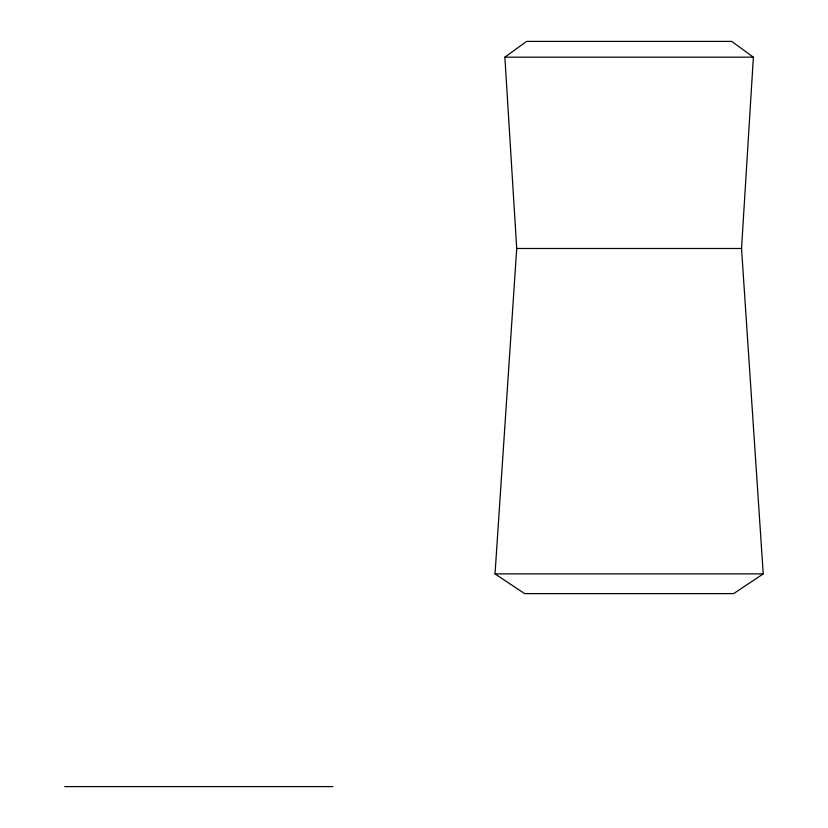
<?xml version="1.0" encoding="UTF-8"?>
<svg xmlns="http://www.w3.org/2000/svg" width="828" height="828" viewBox="0 0 828 828"><rect width="100%" height="100%" fill="white"/><g stroke="black" fill="none" stroke-linecap="round" stroke-linejoin="round"><path stroke-width="1.24" d="M741.536 248.483L753.376 57.173L731.683 41.4L526.567 41.4L504.873 57.173L516.713 248.483L495.02 573.887L524.6 593.614L733.649 593.614L763.23 573.887L741.536 248.483L516.713 248.483M504.873 57.173L753.376 57.173M495.02 573.887L763.23 573.887M64.77 786.6L332.98 786.6"/></g></svg>
